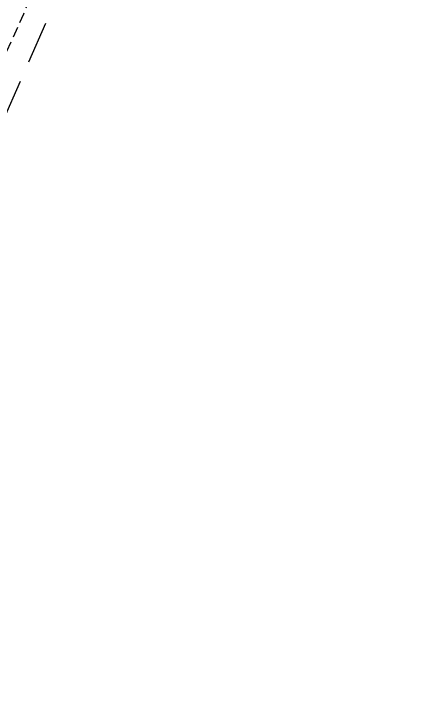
# Model space of a CAD drawing. Header units: metres. Extents: x 689715 to 690980, y 1005284 to 1006835.
# Drawn here: x 690877.1 to 690975.2, y 1005318.7 to 1005480.3 of the extents above; entities that cross this region are included whole.
import ezdxf

# ---------------------------------------------------------------- set-up
doc = ezdxf.new("R2010")
doc.units = ezdxf.units.M
doc.linetypes.add('DASHED', pattern=[0.75, 0.5, -0.25])
doc.linetypes.add('HIDDEN', pattern=[0.375, 0.25, -0.125])
doc.layers.add('C-POLIG-MACRO', color=6, linetype='Continuous')

msp = doc.modelspace()

# ---------------------------------------------------------------- linework, layer by layer
at = {"color": 250, "linetype": 'HIDDEN', "ltscale": 10, "flags": 128}
msp.add_lwpolyline([(690811.178, 1005361.801), (690823.117, 1005378.08), (690834.015, 1005392.807), (690843.393, 1005407.643), (690854.468, 1005426.394), (690862.476, 1005442.211), (690870.239, 1005459.749), (690879.545, 1005480.226), (690886.781, 1005498.957), (690893.023, 1005517.882), (690899.796, 1005538.585), (690905.469, 1005556.647), (690912.742, 1005578.333), (690919.196, 1005599.009), (690924.459, 1005614.157), (690929.944, 1005632.488), (690935.072, 1005649.38), (690940.953, 1005666.374), (690947.26, 1005690.304), (690951.723, 1005709.533), (690956.49, 1005729.174), (690959.783, 1005746.656), (690960.052, 1005770.038), (690959.73, 1005789.263), (690955.643, 1005807.73), (690950.581, 1005823.714), (690946.895, 1005840.902), (690945.544, 1005859.462), (690947.309, 1005880.373), (690952.105, 1005903.844), (690955, 1005919.123), (690958.788, 1005939.567), (690961.048, 1005966.036), (690956.935, 1005984.927), (690948.988, 1005998.643), (690930.22, 1006012.603), (690928.382, 1006006.292), (690941.837, 1005994.785), (690948.112, 1005982.912), (690951.098, 1005967.002), (690951.679, 1005941.084), (690949.388, 1005925.647), (690945.585, 1005905.361), (690941.646, 1005881.14), (690939.672, 1005860.452), (690940.819, 1005840.522), (690944.777, 1005821.408), (690949.537, 1005807.274), (690953.15, 1005789.302), (690953.57, 1005769.771), (690952.017, 1005748.083), (690950.026, 1005730.484), (690946.069, 1005711.655), (690940.803, 1005688.484), (690935, 1005668.617), (690924.653, 1005647.839), (690921.334, 1005635.354), (690914.792, 1005617.211), (690910.061, 1005602.395), (690902.105, 1005579.096), (690896.098, 1005560.471), (690889.709, 1005539.989), (690884.303, 1005521.45), (690876.961, 1005501.796), (690869.584, 1005484.525), (690860.691, 1005464.006), (690853.719, 1005447.581), (690844.941, 1005430.342), (690835.247, 1005412.493), (690825.2, 1005396.495), (690816.386, 1005383.549), (690803.767, 1005367.803)], close=True, dxfattribs=at)
at = {"layer": 'C-POLIG-MACRO', "linetype": 'DASHED', "ltscale": 20, "flags": 128}
msp.add_lwpolyline([(690975.168, 1005757.445), (690969.167, 1005757.82, 0.3966159), (690966.003, 1005755.193), (690962.588, 1005727.526), (690944.403, 1005659.184), (690930.1, 1005612.694), (690901.349, 1005524.429), (690886.961, 1005483.176), (690867.637, 1005439.095), (690855.598, 1005415.252), (690841.904, 1005391.682), (690785.296, 1005318.659)], format="xyb", dxfattribs=at)

doc.saveas('drawing.dxf')
